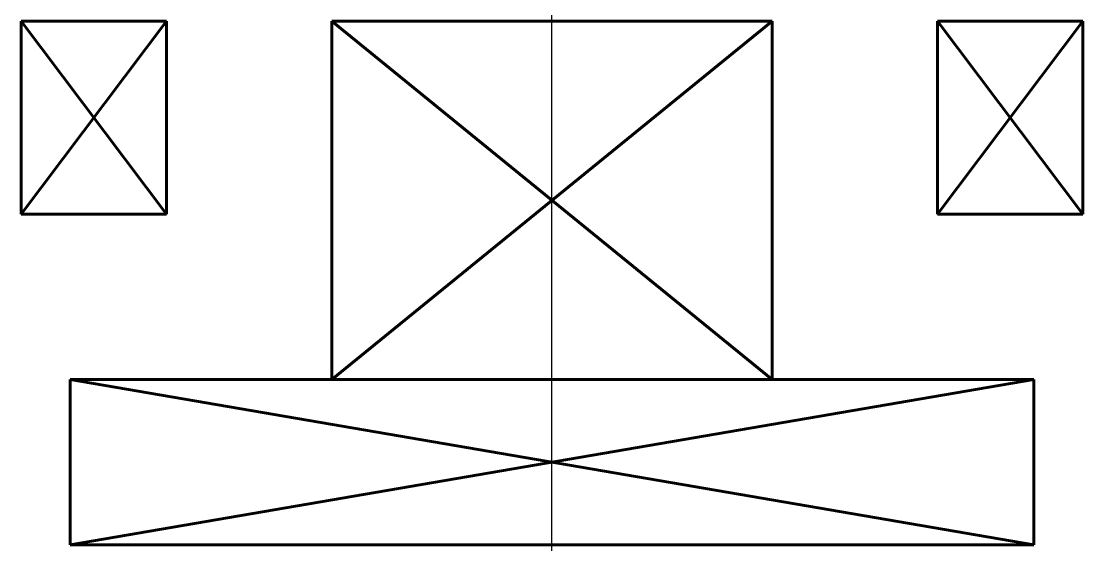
# Model space of a CAD drawing. Header units: millimetres. Extents: x -2.45 to 2.45, y -1.27 to 1.14.
import ezdxf

# ---------------------------------------------------------------- set-up
doc = ezdxf.new("R2010")
doc.units = ezdxf.units.MM
doc.linetypes.add('K5LT_BASIC', pattern=[0])

msp = doc.modelspace()

# ---------------------------------------------------------------- linework, layer by layer
at = {"color": 150, "linetype": 'K5LT_BASIC', "lineweight": 60, "true_color": 0x0080ff}
for p, q in [((-2.4484, 0.254), (-2.4484, 1.143)), ((-2.4484, 1.143), (-2.4384, 1.143)), ((-2.4484, 0.254), (-1.778, 1.143)), ((-1.778, 0.254), (-2.4484, 1.143)), ((-1.778, 1.143), (-2.4384, 1.143)), ((-1.778, 0.254), (-1.778, 1.143)), ((-1.016, 1.143), (-1.016, -0.508)), ((-0.127, 1.143), (-1.016, 1.143)), ((-1.016, 1.143), (1.016, -0.508)), ((-1.016, -0.508), (1.016, 1.143)), ((-0.127, 1.143), (0.127, 1.143)), ((1.016, 1.143), (0.127, 1.143)), ((1.016, -0.508), (1.016, 1.143)), ((1.778, 1.143), (1.778, 0.254)), ((2.4384, 1.143), (1.778, 1.143)), ((1.778, 0.254), (2.4484, 1.143)), ((1.778, 1.143), (2.4484, 0.254)), ((2.4384, 1.143), (2.4484, 1.143)), ((2.4484, 0.254), (2.4484, 1.143)), ((-2.4384, 0.254), (-2.4484, 0.254)), ((-2.4384, 0.254), (-1.778, 0.254)), ((1.778, 0.254), (2.4384, 0.254)), ((2.4484, 0.254), (2.4384, 0.254)), ((-1.016, -0.508), (-2.2225, -0.508)), ((-2.2225, -0.508), (-2.2225, -1.27)), ((-2.2225, -1.27), (2.2225, -0.508)), ((2.2225, -1.27), (-2.2225, -0.508)), ((-1.016, -0.508), (1.016, -0.508)), ((2.2225, -0.508), (1.016, -0.508)), ((2.2225, -1.27), (2.2225, -0.508)), ((-2.2225, -1.27), (-1.143, -1.27)), ((-1.143, -1.27), (-1.133, -1.27)), ((-1.133, -1.27), (1.143, -1.27)), ((1.133, -1.27), (1.143, -1.27)), ((1.143, -1.27), (2.2225, -1.27))]:
    msp.add_line(p, q, dxfattribs=at)
at = {"color": 232, "true_color": 0xc52b79}
msp.add_xline((0, 0), (0, 1), dxfattribs=at)

doc.saveas('drawing.dxf')
